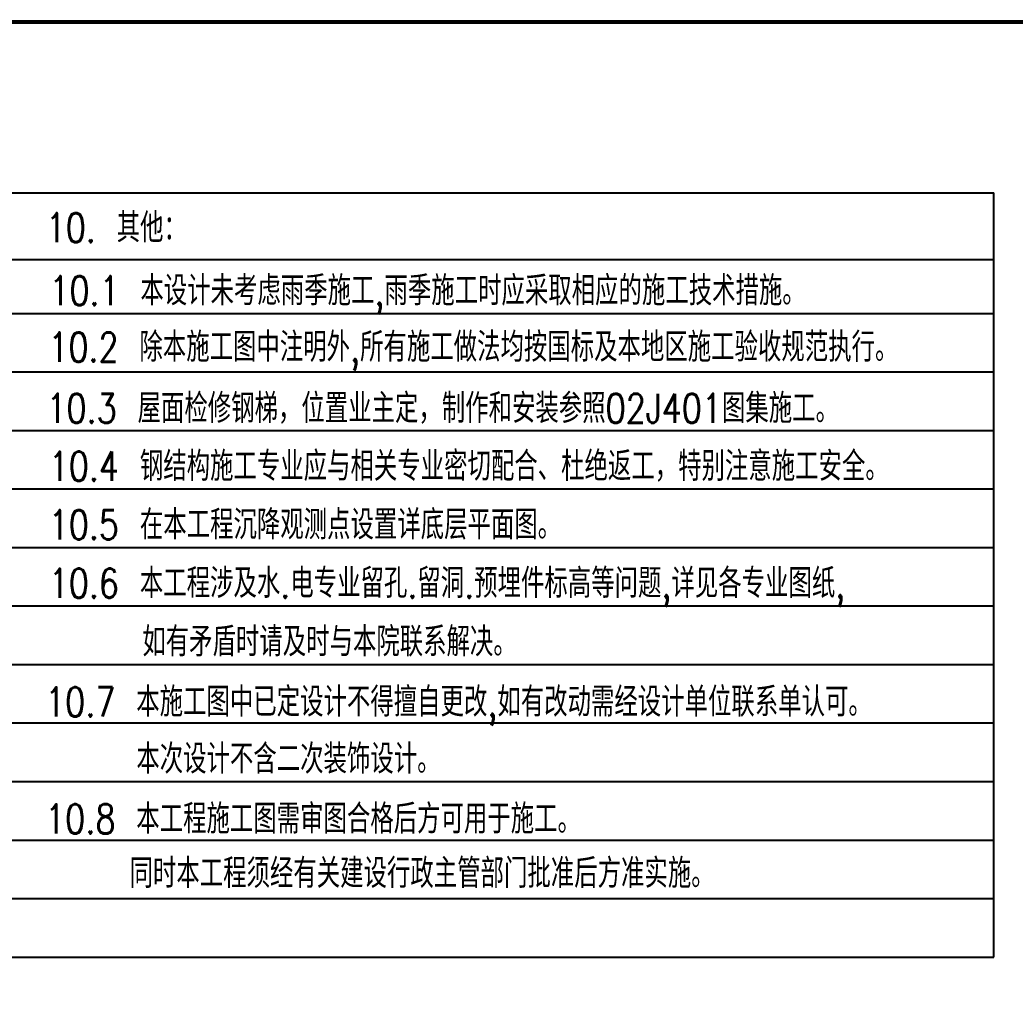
# Model space of a CAD drawing. Extents: x -17471 to 313636, y -71590 to 757901.
# Drawn here: x 77988 to 102044, y 34440 to 58450 of the extents above; entities that cross this region are included whole.
import ezdxf

# ---------------------------------------------------------------- set-up
doc = ezdxf.new("R2010")
doc.units = 0
doc.header["$LTSCALE"] = 1000
doc.header["$MEASUREMENT"] = 0
doc.layers.add('PUB_HATCH', color=8, linetype='Continuous')
doc.layers.add('PUB_TITLE', color=4, linetype='Continuous')
doc.styles.add('_HZTXT', font='txt.shx', dxfattribs={"width": 0.7, "bigfont": 'hztxt.shx'})
doc.styles.add('HZTXT', font='txt', dxfattribs={"width": 0.7, "height": 300, "bigfont": 'HZTXT'})

msp = doc.modelspace()

# ---------------------------------------------------------------- linework, layer by layer
at = {"layer": 'PUB_HATCH'}
for p, q in [((2500, 54267.4), (101528.4, 54267.4)), ((101528.4, 35795.9), (101528.4, 54267.4)), ((2500, 52661.1), (101528.4, 52661.1)), ((2652.9, 51353.1), (101506.6, 51353.1)), ((2540.6, 49938.8), (101528.4, 49938.8)), ((2500, 48524.5), (101528.4, 48524.5)), ((2500, 47110.2), (101524.4, 47110.2)), ((2618.4, 45695.9), (101524.4, 45695.9)), ((2618.9, 44281.7), (101524.4, 44281.7)), ((2594, 42867.4), (101524.4, 42867.4)), ((2500, 41453.1), (101524.4, 41453.1)), ((2500, 40038.8), (101524.4, 40038.8)), ((2500, 38624.5), (101528.4, 38624.5)), ((2609.6, 37210.2), (101528.4, 37210.2)), ((2609.6, 37210.2), (101528.4, 37210.2)), ((2500, 35795.9), (101528.4, 35795.9))]:
    msp.add_line(p, q, dxfattribs=at)
at = {"layer": 'PUB_TITLE', "const_width": 100}
msp.add_lwpolyline([(2500, 1000), (125100, 1000), (125100, 58400), (2500, 58400)], close=True, dxfattribs=at)

# ---------------------------------------------------------------- texts
at = {"color": 3, "style": 'HZTXT', "width": 0.8}
msp.add_text('10. 其他：', height=707.14, dxfattribs=at).set_placement((78610.7, 53073.2))
at = {"color": 7, "style": '_HZTXT', "width": 0.8}
for s, p in [('10.1 本设计未考虑雨季施工,雨季施工时应采取相应的施工技术措施。', (78698.5, 51550)), ('10.2 除本施工图中注明外,所有施工做法均按国标及本地区施工验收规范执行。', (78675.3, 50186.5)), ('10.3 屋面检修钢梯，位置业主定，制作和安装参照02J401图集施工。', (78630.5, 48706)), ('10.4 钢结构施工专业应与相关专业密切配合、杜绝返工，特别注意施工安全。', (78686, 47306.1)), ('10.5 在本工程沉降观测点设置详底层平面图。', (78686, 45891.8)), ('10.6 本工程涉及水.电专业留孔.留洞.预埋件标高等问题,详见各专业图纸,', (78686, 44477.5)), ('如有矛盾时请及时与本院联系解决。', (80946.7, 43063.2)), ('10.7 本施工图中已定设计不得擅自更改,如有改动需经设计单位联系单认可。', (78599.4, 41609.1)), ('本次设计不含二次装饰设计。', (80802.2, 40230.6)), ('10.8 本工程施工图需审图合格后方可用于施工。', (78599.4, 38780.6)), ('同时本工程须经有关建设行政主管部门批准后方准实施。', (80637.7, 37466.3))]:
    msp.add_text(s, height=707.143, dxfattribs=at).set_placement(p)

doc.saveas('drawing.dxf')
